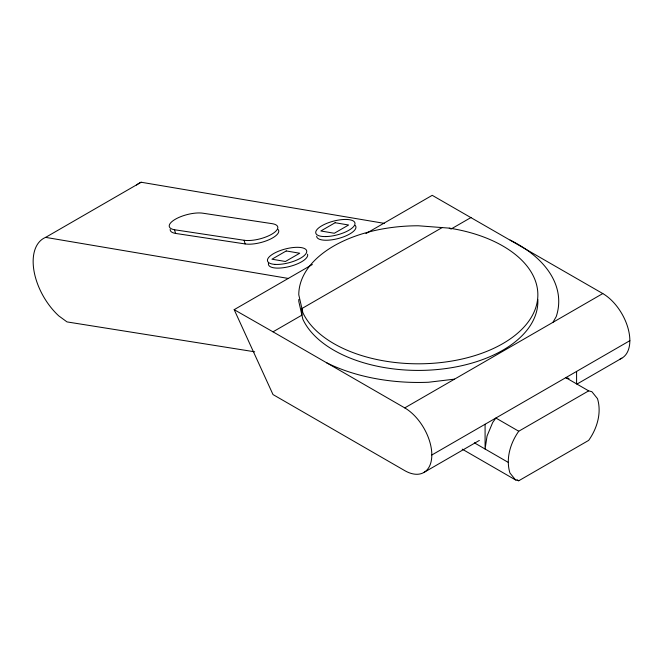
<?xml version="1.0" encoding="UTF-8"?>
<svg xmlns="http://www.w3.org/2000/svg" width="663" height="663" viewBox="0 0 663 663"><rect width="100%" height="100%" fill="white"/><g stroke="black" fill="none" stroke-linecap="round" stroke-linejoin="round"><path stroke-width="0.99" d="M515.541 479.929L509.922 472.968C505.604 458.688 510.353 443.083 518.748 431.232L588.669 390.863L591.877 391.7L597.496 398.654C601.813 412.941 597.073 428.547 588.669 440.389L518.748 480.766L515.541 479.929L462.21 449.141M552.95 322.334L556.232 316.607A140.407 81.06 0 0 0 510.096 240.047M254.683 351.804L67.013 321.911L58.758 315.87A50.554 29.189 60 0 1 33.937 270.595A50.554 29.189 60 0 1 45.623 237.379L141.128 182.234L384.399 223.381M629.85 340.674L431.82 455.009A38.421 22.177 60 0 1 404.546 470.515L273.007 394.568L234.18 309.662L312.364 264.52M365.926 233.6L432.218 195.328L602.791 293.56A38.421 22.177 60 0 1 628.242 329.005A38.421 22.177 60 0 1 620.071 359.014M442.13 227.583L301.914 308.535L301.914 315.14L273.007 331.831L234.18 309.662M450.89 229.133L471.045 217.497M273.007 331.831L404.753 407.894L602.791 293.56M423.79 472.52L479.341 440.439M577.017 384.051L621.819 358.186M454.561 379.137L428.563 382.244A140.407 81.06 0 0 1 326.552 362.744M174.56 229.754L244.15 240.271A20.221 7.119 -14.6 0 0 271.938 234.097A20.221 7.119 -14.6 0 0 272.211 223.68L203.151 213.246A20.221 7.119 -14.6 0 0 175.372 219.221A20.221 7.119 -14.6 0 0 174.56 229.754L175.513 233.417L245.103 243.934A20.221 7.119 -14.6 0 0 268.788 239.832A20.221 7.119 -14.6 0 0 278.162 229.514M45.623 237.379L288.264 278.435M569.003 378.49L565.796 377.653L588.669 390.863M518.748 431.232L495.874 418.03L492.659 422.563L487.048 436.014L485.084 449.025L485.084 424.254M474.36 442.826L507.957 462.227M516.966 479.739L518.748 480.766M244.15 240.271L245.103 243.934M576.586 371.429L576.586 383.811M537.817 299.403A119.539 69.018 0 0 1 435.632 369.689A119.539 69.018 0 0 1 302.858 319.259L298.781 301.4A119.539 69.018 0 0 1 298.831 299.403M175.513 233.417A20.221 7.119 -14.6 0 1 170.167 229.39M136.553 185.043A50.554 29.189 60 0 1 141.128 182.234M404.753 407.894A38.421 22.177 60 0 1 431.82 455.009M355.211 225.403A20.221 7.119 -14.6 0 1 339.158 238.282A20.221 7.119 -14.6 0 1 316.657 236.227M307.533 254.202A20.221 7.119 -14.6 0 1 287.982 266.882A20.221 7.119 -14.6 0 1 268.565 262.971M286.234 250.954L271.938 259.208L285.421 261.487L299.717 253.233L286.234 250.954M335.13 222.727L320.834 230.981L334.309 233.26L348.614 225.006L335.13 222.727M449.265 228.13L418.32 225.776A119.539 69.018 0 0 0 298.781 294.795L302.858 312.654A119.539 69.018 0 0 0 502.852 343.591A119.539 69.018 0 0 0 449.265 228.13M325.782 236.575A20.221 7.119 -14.6 0 0 355.003 223.464A20.221 7.119 -14.6 0 0 325.284 224.003A20.221 7.119 -14.6 0 0 325.782 236.575M275.079 264.396A20.221 7.119 -14.6 0 0 306.563 252.454A20.221 7.119 -14.6 0 0 279.612 250.796A20.221 7.119 -14.6 0 0 275.079 264.396"/></g></svg>
